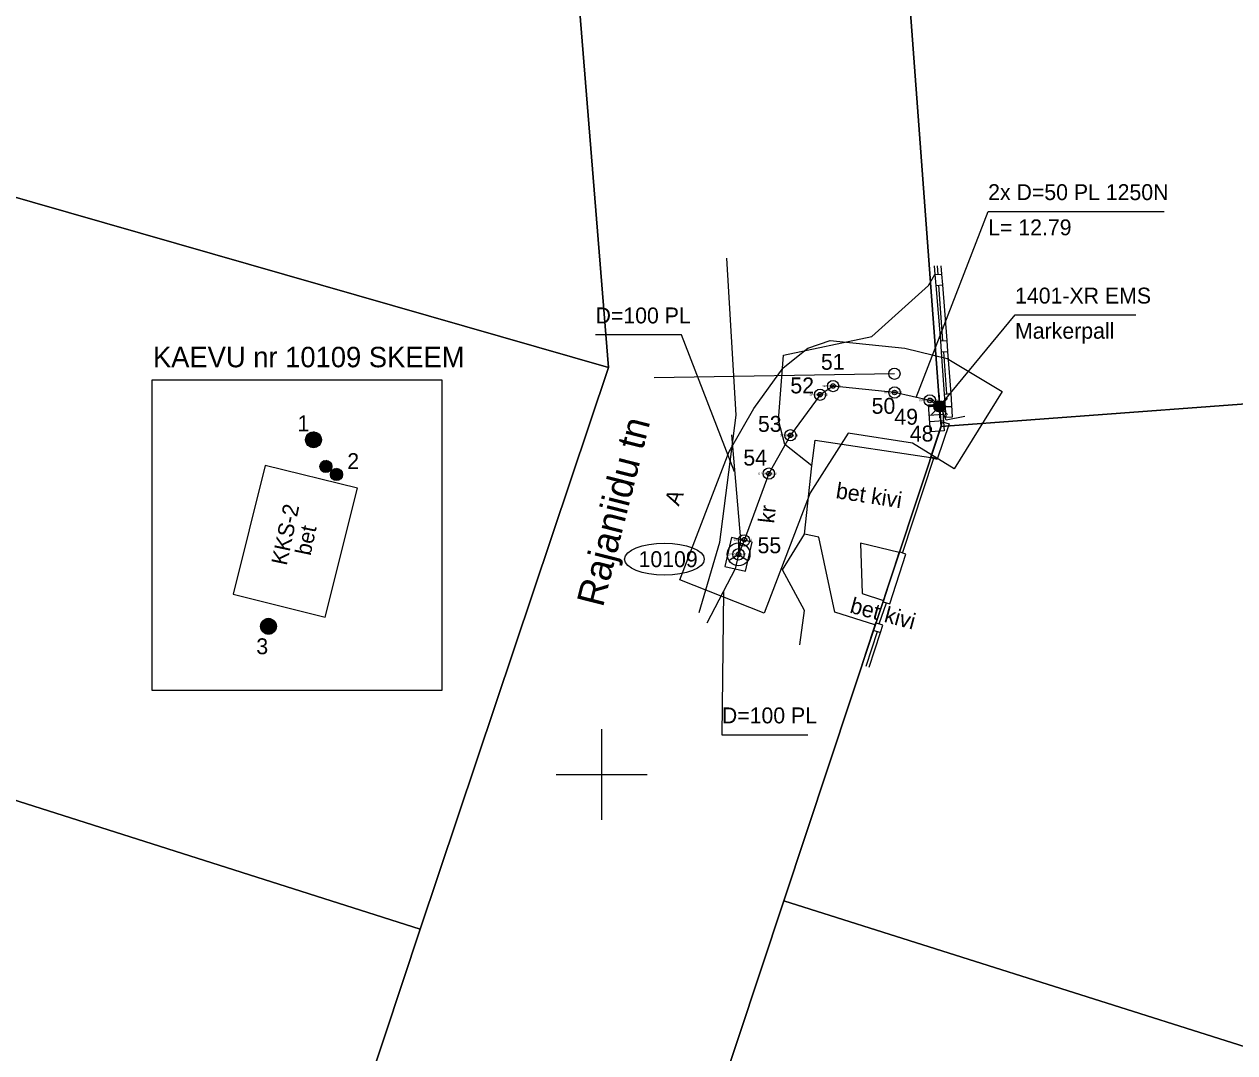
# Model space of a CAD drawing. Extents: x 557623 to 561104, y 6593590 to 6594940.
# Drawn here: x 558224.6 to 558277.9, y 6593787.7 to 6593833 of the extents above; entities that cross this region are included whole.
import ezdxf

# ---------------------------------------------------------------- set-up
doc = ezdxf.new("R2010")
doc.units = 0
for name, color, linetype in [('ABIJOONIS', 7, 'Continuous'), ('AED', 7, 'Continuous'), ('ELRAJATISMP', 7, 'Continuous'), ('KAEVUNR', 7, 'Continuous'), ('KOORDPUNKT', 7, 'Continuous'), ('MOOTKORG-EH2000', 7, 'Continuous'), ('MOOTMPUNKT', 7, 'Continuous'), ('MOOTNR', 7, 'Continuous'), ('MOOTPIIR', 7, 'Continuous'), ('PIIR', 7, 'Continuous'), ('POST', 7, 'Continuous'), ('SIKAEV', 7, 'Continuous'), ('SIOHULIIN', 7, 'Continuous'), ('SITRASS', 7, 'Continuous'), ('TEE', 7, 'Continuous'), ('VORK', 7, 'Continuous')]:
    doc.layers.add(name, color=color, linetype=linetype)

msp = doc.modelspace()

# ---------------------------------------------------------------- linework, layer by layer
at = {"layer": 'ABIJOONIS'}
for p, q in [((558237.659, 6593814.663), (558237.036, 6593814.928)), ((558237.662, 6593814.702), (558237.057, 6593814.96)), ((558237.662, 6593814.742), (558237.081, 6593814.99)), ((558237.661, 6593814.782), (558237.117, 6593815.014)), ((558237.656, 6593814.825), (558237.154, 6593815.039)), ((558237.634, 6593814.874), (558237.191, 6593815.063)), ((558237.612, 6593814.924), (558237.254, 6593815.076)), ((558237.554, 6593814.989), (558237.332, 6593815.083)), ((558237.535, 6593814.474), (558236.976, 6593814.713)), ((558237.565, 6593814.502), (558236.978, 6593814.752)), ((558237.595, 6593814.529), (558236.984, 6593814.79)), ((558237.506, 6593814.447), (558236.987, 6593814.668)), ((558237.615, 6593814.561), (558236.99, 6593814.828)), ((558237.629, 6593814.595), (558236.996, 6593814.865)), ((558237.458, 6593814.427), (558236.999, 6593814.623)), ((558237.644, 6593814.629), (558237.016, 6593814.896)), ((558237.406, 6593814.409), (558237.017, 6593814.575)), ((558237.34, 6593814.397), (558237.065, 6593814.514)), ((558238.031, 6593813.36), (558237.607, 6593813.541)), ((558238.053, 6593813.381), (558237.608, 6593813.571)), ((558238.076, 6593813.402), (558237.613, 6593813.6)), ((558238.009, 6593813.34), (558237.616, 6593813.507)), ((558238.091, 6593813.426), (558237.617, 6593813.628)), ((558238.102, 6593813.452), (558237.622, 6593813.656)), ((558237.972, 6593813.325), (558237.625, 6593813.473)), ((558238.113, 6593813.478), (558237.638, 6593813.68)), ((558237.933, 6593813.311), (558237.638, 6593813.437)), ((558238.124, 6593813.503), (558237.653, 6593813.704)), ((558238.127, 6593813.533), (558237.668, 6593813.728)), ((558237.883, 6593813.302), (558237.675, 6593813.391)), ((558238.127, 6593813.563), (558237.687, 6593813.751)), ((558238.126, 6593813.594), (558237.714, 6593813.769)), ((558238.122, 6593813.626), (558237.742, 6593813.788)), ((558238.106, 6593813.663), (558237.77, 6593813.807)), ((558238.089, 6593813.701), (558237.818, 6593813.817)), ((558238.045, 6593813.75), (558237.877, 6593813.822)), ((558238.58, 6593813.127), (558238.104, 6593813.329)), ((558238.591, 6593813.152), (558238.119, 6593813.353)), ((558238.593, 6593813.182), (558238.135, 6593813.377)), ((558238.593, 6593813.212), (558238.153, 6593813.4)), ((558238.593, 6593813.243), (558238.181, 6593813.418)), ((558238.589, 6593813.275), (558238.208, 6593813.437)), ((558238.572, 6593813.312), (558238.236, 6593813.456)), ((558238.555, 6593813.35), (558238.284, 6593813.466)), ((558238.511, 6593813.399), (558238.344, 6593813.471)), ((558238.497, 6593813.01), (558238.073, 6593813.19)), ((558238.52, 6593813.03), (558238.075, 6593813.22)), ((558238.542, 6593813.051), (558238.079, 6593813.249)), ((558238.475, 6593812.989), (558238.082, 6593813.156)), ((558238.557, 6593813.075), (558238.084, 6593813.277)), ((558238.568, 6593813.101), (558238.089, 6593813.305)), ((558238.439, 6593812.974), (558238.091, 6593813.122)), ((558238.399, 6593812.96), (558238.105, 6593813.086)), ((558238.349, 6593812.951), (558238.141, 6593813.04)), ((558235.557, 6593806.256), (558234.997, 6593806.495)), ((558235.586, 6593806.284), (558234.999, 6593806.534)), ((558235.616, 6593806.312), (558235.005, 6593806.572)), ((558235.527, 6593806.229), (558235.009, 6593806.45)), ((558235.636, 6593806.343), (558235.011, 6593806.61)), ((558235.651, 6593806.377), (558235.017, 6593806.647)), ((558235.479, 6593806.209), (558235.021, 6593806.405)), ((558235.665, 6593806.411), (558235.038, 6593806.679)), ((558235.68, 6593806.445), (558235.058, 6593806.71)), ((558235.683, 6593806.484), (558235.078, 6593806.742)), ((558235.683, 6593806.524), (558235.102, 6593806.772)), ((558235.683, 6593806.564), (558235.139, 6593806.796)), ((558235.677, 6593806.607), (558235.175, 6593806.821)), ((558235.655, 6593806.656), (558235.212, 6593806.845)), ((558235.633, 6593806.706), (558235.275, 6593806.859)), ((558235.575, 6593806.771), (558235.354, 6593806.865)), ((558235.427, 6593806.191), (558235.038, 6593806.357)), ((558235.361, 6593806.179), (558235.086, 6593806.296))]:
    msp.add_line(p, q, dxfattribs=at)
for points in [[(558230.223, 6593803.694), (558230.223, 6593817.374), (558242.97, 6593817.374), (558242.97, 6593803.694)], [(558235.191, 6593813.614), (558233.781, 6593807.936), (558237.842, 6593806.928), (558239.253, 6593812.605)]]:
    msp.add_lwpolyline(points, close=True, dxfattribs=at)
for centre, radius in [((558237.321, 6593814.74), 0.348), ((558237.868, 6593813.562), 0.264), ((558238.335, 6593813.211), 0.264), ((558235.342, 6593806.522), 0.348)]:
    msp.add_circle(centre, radius, dxfattribs=at)
msp.add_ellipse((558252.764, 6593809.483), major_axis=(1.75, 0), ratio=0.4, dxfattribs=at)
at = {"layer": 'AED'}
for p, q in [((558264.769, 6593822.397), (558264.796, 6593822.022)), ((558264.669, 6593822.01), (558264.968, 6593822.037)), ((558264.716, 6593821.533), (558265.015, 6593821.559)), ((558264.83, 6593821.543), (558265.005, 6593819.099)), ((558264.916, 6593819.093), (558265.215, 6593819.113)), ((558264.94, 6593818.607), (558265.239, 6593818.626)), ((558265.04, 6593818.614), (558265.173, 6593816.757)), ((558265.083, 6593816.751), (558265.382, 6593816.771)), ((558263.24, 6593809.754), (558264.626, 6593813.937)), ((558262.22, 6593806.631), (558262.536, 6593807.559)), ((558261.639, 6593804.775), (558262.143, 6593806.297)), ((558261.956, 6593806.357), (558262.28, 6593806.253))]:
    msp.add_line(p, q, dxfattribs=at)
for points in [[(558264.637, 6593822.397), (558264.669, 6593822.01), (558264.716, 6593821.533), (558264.916, 6593819.093), (558264.94, 6593818.607), (558265.083, 6593816.751), (558265.143, 6593815.73), (558265.443, 6593815.748), (558265.382, 6593816.771), (558265.239, 6593818.626), (558265.215, 6593819.113), (558265.015, 6593821.559), (558264.968, 6593822.037), (558264.938, 6593822.397)], [(558265.007, 6593815.532), (558265.291, 6593815.436), (558264.768, 6593813.889), (558264.484, 6593813.985), (558265.007, 6593815.532)], [(558263.097, 6593809.799), (558262.394, 6593807.605), (558262.679, 6593807.513), (558263.383, 6593809.708), (558263.097, 6593809.799)], [(558262.057, 6593806.682), (558261.956, 6593806.357), (558261.454, 6593804.834)], [(558261.778, 6593804.73), (558262.28, 6593806.253), (558262.382, 6593806.58), (558262.057, 6593806.682)]]:
    msp.add_lwpolyline(points, dxfattribs=at)
at = {"layer": 'ELRAJATISMP'}
for p, q in [((558264.426, 6593815.816), (558265.021, 6593815.86)), ((558264.446, 6593815.545), (558265.041, 6593815.59))]:
    msp.add_line(p, q, dxfattribs=at)
msp.add_lwpolyline([(558264.48, 6593815.085), (558264.392, 6593816.276), (558264.987, 6593816.321), (558265.076, 6593815.129)], close=True, dxfattribs=at)
at = {"layer": 'KOORDPUNKT'}
for centre, radius in [((558260.188, 6593817.106), 0.25), ((558260.188, 6593817.106), 0.025), ((558260.188, 6593817.106), 0.0221), ((558260.188, 6593817.106), 0.0191), ((558260.188, 6593817.106), 0.0161), ((558260.188, 6593817.106), 0.0132), ((558260.188, 6593817.106), 0.0102), ((558260.188, 6593817.106), 0.00726), ((558260.188, 6593817.106), 0.0043), ((558262.895, 6593816.822), 0.25), ((558259.613, 6593816.725), 0.25), ((558259.613, 6593816.725), 0.025), ((558259.613, 6593816.725), 0.0221), ((558259.613, 6593816.725), 0.0191), ((558259.613, 6593816.725), 0.0161), ((558259.613, 6593816.725), 0.0132), ((558259.613, 6593816.725), 0.0102), ((558259.613, 6593816.725), 0.00726), ((558259.613, 6593816.725), 0.0043), ((558262.895, 6593816.822), 0.025), ((558262.895, 6593816.822), 0.0221), ((558262.895, 6593816.822), 0.0191), ((558262.895, 6593816.822), 0.0161), ((558262.895, 6593816.822), 0.0132), ((558262.895, 6593816.822), 0.0102), ((558262.895, 6593816.822), 0.00726), ((558262.895, 6593816.822), 0.0043), ((558264.447, 6593816.473), 0.25), ((558264.447, 6593816.473), 0.025), ((558264.447, 6593816.473), 0.0221), ((558264.447, 6593816.473), 0.0191), ((558264.447, 6593816.473), 0.0161), ((558264.447, 6593816.473), 0.0132), ((558264.447, 6593816.473), 0.0102), ((558264.447, 6593816.473), 0.00726), ((558264.447, 6593816.473), 0.0043), ((558264.87, 6593816.209), 0.25), ((558264.87, 6593816.209), 0.025), ((558264.87, 6593816.209), 0.0221), ((558264.87, 6593816.209), 0.0191), ((558264.87, 6593816.209), 0.0161), ((558264.87, 6593816.209), 0.0132), ((558264.87, 6593816.209), 0.0102), ((558264.87, 6593816.209), 0.00726), ((558264.87, 6593816.209), 0.0043), ((558258.309, 6593814.936), 0.25), ((558258.309, 6593814.936), 0.025), ((558258.309, 6593814.936), 0.0221), ((558258.309, 6593814.936), 0.0191), ((558258.309, 6593814.936), 0.0161), ((558258.309, 6593814.936), 0.0132), ((558258.309, 6593814.936), 0.0102), ((558258.309, 6593814.936), 0.00726), ((558258.309, 6593814.936), 0.0043), ((558257.361, 6593813.249), 0.25), ((558257.361, 6593813.249), 0.025), ((558257.361, 6593813.249), 0.0221), ((558257.361, 6593813.249), 0.0191), ((558257.361, 6593813.249), 0.0161), ((558257.361, 6593813.249), 0.0132), ((558257.361, 6593813.249), 0.0102), ((558257.361, 6593813.249), 0.00726), ((558257.361, 6593813.249), 0.0043), ((558256.27, 6593810.307), 0.25), ((558256.27, 6593810.307), 0.025), ((558256.27, 6593810.307), 0.0221), ((558256.27, 6593810.307), 0.0191), ((558256.27, 6593810.307), 0.0161), ((558256.27, 6593810.307), 0.0132), ((558256.27, 6593810.307), 0.0102), ((558256.27, 6593810.307), 0.00726), ((558256.27, 6593810.307), 0.0043), ((558256.027, 6593809.695), 0.25), ((558256.027, 6593809.695), 0.025), ((558256.027, 6593809.695), 0.0221), ((558256.027, 6593809.695), 0.0191), ((558256.027, 6593809.695), 0.0161), ((558256.027, 6593809.695), 0.0132), ((558256.027, 6593809.695), 0.0102), ((558256.027, 6593809.695), 0.00726), ((558256.027, 6593809.695), 0.0043)]:
    msp.add_circle(centre, radius, dxfattribs=at)
at = {"layer": 'MOOTMPUNKT'}
for centre in [(558260.188, 6593817.106), (558259.613, 6593816.725), (558262.895, 6593816.822), (558264.447, 6593816.473), (558264.87, 6593816.209), (558258.309, 6593814.936), (558257.361, 6593813.249), (558256.283, 6593810.341), (558256.027, 6593809.695)]:
    msp.add_circle(centre, 0.1, dxfattribs=at)
at = {"layer": 'MOOTPIIR'}
msp.add_lwpolyline([(558260.851, 6593815.028), (558259.181, 6593812.407), (558257.159, 6593807.107), (558253.437, 6593808.571), (558255.617, 6593814.23), (558256.695, 6593816.12), (558257.995, 6593817.9), (558259.074, 6593818.77), (558260.054, 6593819.105), (558263.341, 6593818.771), (558265.207, 6593818.321), (558267.623, 6593816.858), (558265.518, 6593813.457), (558263.682, 6593814.593)], close=True, dxfattribs=at)
at = {"layer": 'PIIR'}
for points in [[(558116.4, 6593642.05), (558168.38, 6593646.81), (558178.49, 6593637.56), (558192.41, 6593589.78), (558209.47, 6593653.34), (558323.43, 6593700.69), (558335.66, 6593705.77), (558332.5, 6593716.29), (558327.58, 6593714.86), (558215.76, 6593667.03), (558218.35, 6593674.85), (558233.15, 6593719.46), (558244.8, 6593754.57), (558258.02, 6593794.44), (558264.95, 6593815.32), (558262.73, 6593845.24), (558260.51, 6593875.16), (558258.28, 6593905.07), (558256.21, 6593933), (558255.41, 6593943.78), (558242.48, 6594116.13)], [(558233.56, 6594031.9), (558236.78, 6594000.76), (558239.15, 6593969.76), (558240.61, 6593938.38), (558242.92, 6593907.04), (558244.72, 6593890.33), (558247.43, 6593853.59), (558250.3, 6593817.92), (558242.02, 6593793.19), (558232.67, 6593764.97), (558223.36, 6593736.4), (558213.98, 6593707.63), (558204.43, 6593679.17), (558195.33, 6593650.73), (558157.35, 6593663.29)]]:
    msp.add_lwpolyline(points, dxfattribs=at)
for points in [[(558209.4, 6593850.67), (558204.88, 6593850.31), (558202.76, 6593831.57), (558250.3, 6593817.92), (558247.43, 6593853.59)], [(558312.3, 6593818.84), (558311.39, 6593848.85), (558262.73, 6593845.24), (558264.95, 6593815.32)], [(558199.64, 6593806.82), (558203.71, 6593805.39), (558242.02, 6593793.19), (558250.3, 6593817.92), (558202.76, 6593831.57)], [(558313.56, 6593776.86), (558312.3, 6593818.84), (558264.95, 6593815.32), (558258.02, 6593794.44), (558291.39, 6593783.87)], [(558194.67, 6593777.35), (558232.67, 6593764.97), (558242.02, 6593793.19), (558203.71, 6593805.39)], [(558291.39, 6593783.87), (558258.02, 6593794.44), (558244.8, 6593754.57), (558278.17, 6593744.01)]]:
    msp.add_lwpolyline(points, close=True, dxfattribs=at)
at = {"layer": 'POST'}
msp.add_circle((558262.884, 6593817.648), 0.25, dxfattribs=at)
at = {"layer": 'SIKAEV'}
for p, q in [((558256.027, 6593810.195), (558256.027, 6593809.695)), ((558256.027, 6593809.695), (558255.612, 6593809.42)), ((558256.027, 6593809.695), (558256.442, 6593809.42))]:
    msp.add_line(p, q, dxfattribs=at)
msp.add_lwpolyline([(558255.717, 6593810.431), (558255.43, 6593809.163), (558256.338, 6593808.959), (558256.624, 6593810.227)], close=True, dxfattribs=at)
msp.add_circle((558256.027, 6593809.695), 0.5, dxfattribs=at)
at = {"layer": 'SIOHULIIN'}
msp.add_line((558262.884, 6593817.648), (558252.313, 6593817.47), dxfattribs=at)
at = {"layer": 'SITRASS'}
for p, q in [((558264.693, 6593816.386), (558264.516, 6593816.563)), ((558264.87, 6593816.459), (558264.87, 6593816.709)), ((558265.047, 6593816.386), (558265.223, 6593816.563)), ((558264.62, 6593816.209), (558264.37, 6593816.209)), ((558264.693, 6593816.032), (558264.516, 6593815.855)), ((558265.047, 6593816.032), (558265.223, 6593815.855)), ((558265.12, 6593816.209), (558265.37, 6593816.209)), ((558264.87, 6593815.959), (558264.87, 6593815.709))]:
    msp.add_line(p, q, dxfattribs=at)
for points in [[(558263.848, 6593816.607), (558267.011, 6593824.793), (558274.751, 6593824.793)], [(558264.87, 6593816.209), (558268.196, 6593820.238), (558273.516, 6593820.238)], [(558255.854, 6593813.331), (558253.515, 6593819.364), (558249.735, 6593819.364)], [(558264.87, 6593816.209), (558264.447, 6593816.473), (558262.895, 6593816.822), (558260.188, 6593817.106), (558259.613, 6593816.725), (558258.309, 6593814.936), (558257.361, 6593813.249), (558256.27, 6593810.307), (558256.027, 6593809.695)], [(558265.98, 6593815.767), (558265.159, 6593815.61), (558264.873, 6593816.337)], [(558255.71, 6593814.96), (558256.119, 6593810.341), (558256.027, 6593809.695)], [(558256.027, 6593809.695), (558255.884, 6593809.061), (558254.637, 6593806.658)], [(558255.359, 6593808.05), (558255.293, 6593801.753), (558259.073, 6593801.753)]]:
    msp.add_lwpolyline(points, dxfattribs=at)
for radius in [0.25, 0.225, 0.2, 0.175, 0.15, 0.125, 0.1, 0.075, 0.05, 0.025]:
    msp.add_circle((558264.87, 6593816.209), radius, dxfattribs=at)
at = {"layer": 'TEE'}
for points in [[(558254.296, 6593807.128), (558255.198, 6593810.238), (558255.92, 6593815.825), (558255.512, 6593822.741)], [(558259.254, 6593813.595), (558258.058, 6593814.526), (558257.788, 6593815.602), (558258.01, 6593818.46), (558261.888, 6593819.281), (558264.389, 6593821.527), (558264.669, 6593822.01)], [(558262.028, 6593806.589), (558260.265, 6593807.15), (558259.567, 6593810.45), (558258.926, 6593810.587), (558259.254, 6593813.595), (558259.402, 6593814.724), (558264.489, 6593813.952), (558264.768, 6593813.889)], [(558258.72, 6593805.71), (558258.926, 6593807.227), (558257.965, 6593809.008), (558258.926, 6593810.587)], [(558263.09, 6593809.776), (558261.388, 6593810.193), (558261.467, 6593807.971), (558262.413, 6593807.666)]]:
    msp.add_lwpolyline(points, dxfattribs=at)
at = {"layer": 'VORK'}
for p, q in [((558250, 6593802), (558250, 6593798)), ((558248, 6593800), (558252, 6593800))]:
    msp.add_line(p, q, dxfattribs=at)

# ---------------------------------------------------------------- texts
at = {"layer": 'ABIJOONIS'}
for s, height, rotation, p in [('KAEVU nr 10109 SKEEM', 0.9, 360, (558230.257, 6593817.932)), ('1', 0.7, 360, (558236.62, 6593815.115)), ('2', 0.7, 360, (558238.809, 6593813.45)), ('KKS-2', 0.7, 78.0427, (558236.141, 6593809.175)), ('bet', 0.7, 78.0427, (558237.192, 6593809.607)), ('3', 0.7, 360, (558234.807, 6593805.296))]:
    msp.add_text(s, height=height, rotation=rotation, dxfattribs=at).set_placement(p)
at = {"layer": 'KAEVUNR'}
msp.add_text('10109', height=0.7, dxfattribs=at).set_placement((558251.627, 6593809.133))
at = {"layer": 'KOORDPUNKT'}
for s, p in [('51 ', (558259.652, 6593817.822)), ('52 ', (558258.307, 6593816.782)), ('50 ', (558261.883, 6593815.884)), ('49 ', (558262.883, 6593815.403)), ('53 ', (558256.881, 6593815.089)), ('48 ', (558263.563, 6593814.663)), ('54 ', (558256.237, 6593813.603)), ('55 ', (558256.863, 6593809.744))]:
    msp.add_text(s, height=0.7, dxfattribs=at).set_placement(p)
at = {"layer": 'MOOTKORG-EH2000'}
for s, p in [(' 37.02', (558260.188, 6593817.062)), (' 37.03', (558259.613, 6593816.681)), (' 37.11', (558262.895, 6593816.778)), (' 37.09', (558264.447, 6593816.429)), (' 37.14', (558264.87, 6593816.165)), (' 36.95', (558258.309, 6593814.893)), (' 36.92', (558257.361, 6593813.206)), (' 36.91', (558256.283, 6593810.297)), (' 36.87', (558256.027, 6593809.651))]:
    msp.add_text(s, height=0.0875, dxfattribs=at).set_placement(p)
at = {"layer": 'MOOTNR'}
for s, p in [('GPS0066 ', (558259.718, 6593817.062)), ('GPS0065 ', (558259.144, 6593816.681)), ('GPS0067 ', (558262.426, 6593816.778)), ('GPS0068 ', (558263.978, 6593816.429)), ('GPS0069 ', (558264.4, 6593816.165)), ('GPS0064 ', (558257.839, 6593814.893)), ('GPS0063 ', (558256.892, 6593813.206)), ('GPS0062 ', (558255.813, 6593810.297)), ('GPS0061 ', (558255.558, 6593809.651))]:
    msp.add_text(s, height=0.0875, dxfattribs=at).set_placement(p)
at = {"layer": 'SITRASS'}
for s, p in [('2x D=50 PL 1250N', (558267.011, 6593825.293)), ('L= 12.79', (558267.011, 6593823.743)), ('1401-XR EMS', (558268.196, 6593820.738)), ('D=100 PL', (558249.735, 6593819.864)), ('Markerpall', (558268.196, 6593819.188)), ('D=100 PL', (558255.293, 6593802.253))]:
    msp.add_text(s, height=0.7, dxfattribs=at).set_placement(p)
at = {"layer": 'TEE'}
for s, height, rotation, p in [('Rajaniidu tn', 1.2, 75.7245, (558250.057, 6593807.328)), ('bet kivi', 0.7, 351.1242, (558260.279, 6593812.172)), ('A', 0.7, 68.3595, (558253.397, 6593811.789)), ('kr', 0.7, 83.6584, (558257.593, 6593811.038)), ('bet kivi', 0.7, 344.8735, (558260.887, 6593807.137))]:
    msp.add_text(s, height=height, rotation=rotation, dxfattribs=at).set_placement(p)

doc.saveas('drawing.dxf')
